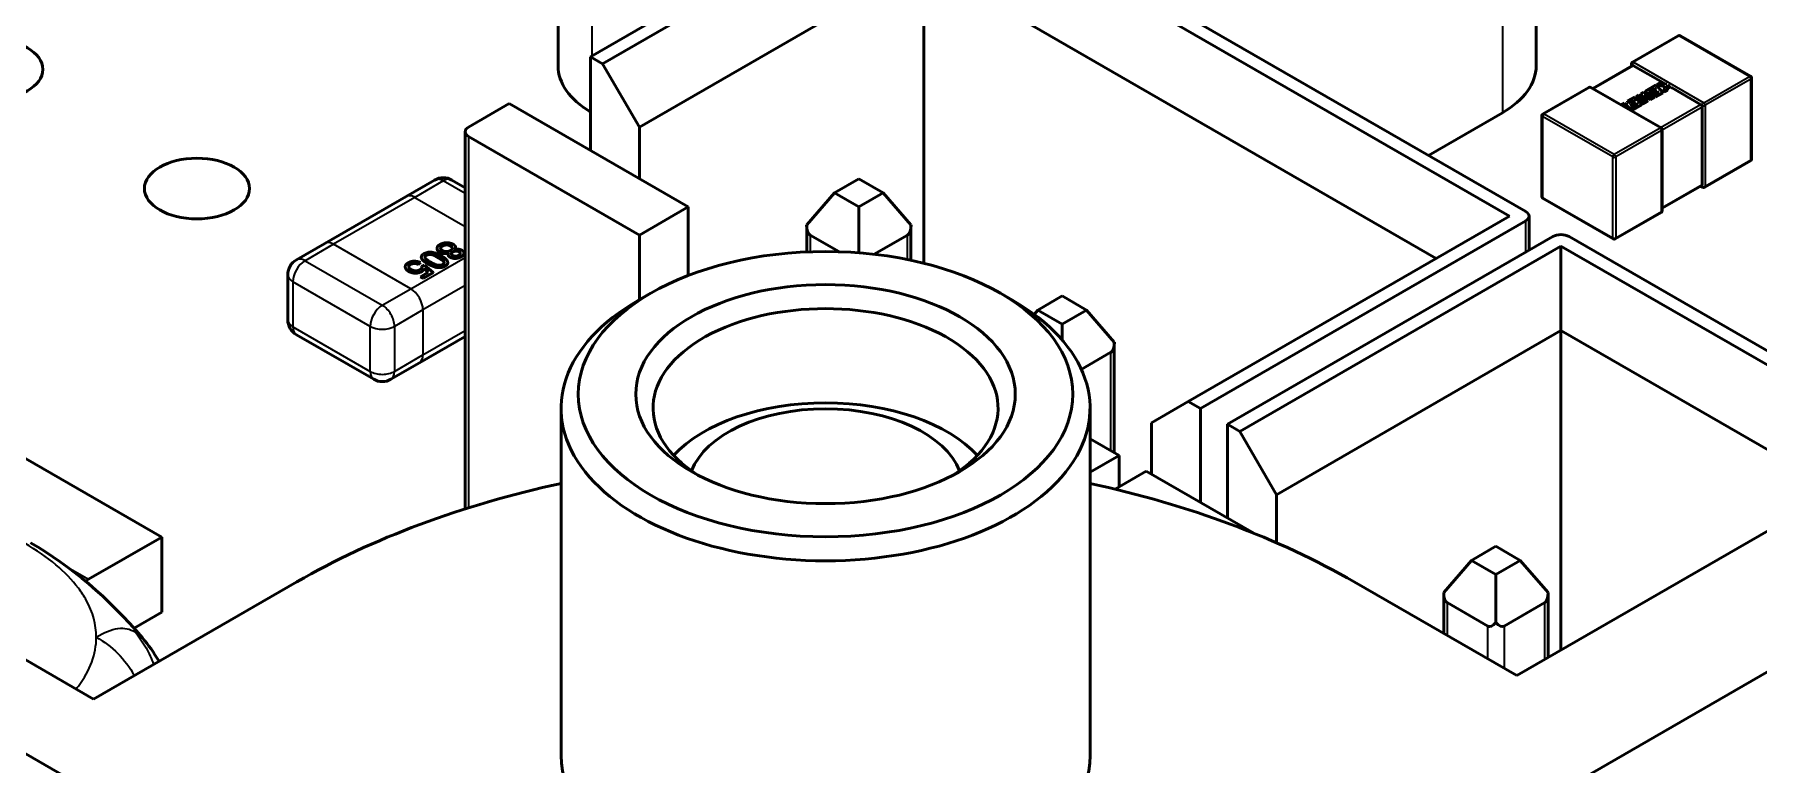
# Model space of a CAD drawing. Header units: millimetres. Extents: x -106 to 841, y -50 to 594.
# Drawn here: x 606.14 to 621.13, y 230.09 to 236.44 of the extents above; entities that cross this region are included whole.
import ezdxf

# ---------------------------------------------------------------- set-up
doc = ezdxf.new("R2010")
doc.units = ezdxf.units.MM
doc.layers.add('Visible (ISO)', color=7, linetype='Continuous', lineweight=50)
doc.layers.add('Visible Narrow (ISO)', color=7, linetype='Continuous', lineweight=35)

msp = doc.modelspace()

# ---------------------------------------------------------------- linework, layer by layer
at = {"layer": 'Visible (ISO)'}
for p, q in [((546.906, 264.335), (610.546, 227.593)), ((615.495, 227.593), (677.862, 263.6)), ((606.657, 230.655), (552.209, 262.09)), ((667.185, 258.66), (619.031, 230.859)), ((610.695, 236.165), (610.695, 238.288)), ((619.2, 236.165), (619.2, 238.288)), ((613.806, 237.877), (610.977, 236.244)), ((611.083, 236.183), (613.877, 237.795)), ((613.877, 237.795), (618.968, 234.856)), ((619.109, 234.897), (613.947, 237.877)), ((613.877, 237.06), (611.402, 235.631)), ((613.877, 234.447), (613.877, 237.06)), ((618.331, 234.488), (613.877, 237.06)), ((620.038, 236.197), (620.435, 236.426)), ((620.454, 236.426), (621.064, 236.074)), ((610.977, 236.244), (611.083, 236.183)), ((610.977, 236.244), (610.977, 235.427)), ((611.402, 235.631), (611.083, 236.183)), ((619.693, 235.968), (620.038, 236.167)), ((620.028, 236.181), (620.028, 236.161)), ((620.321, 236.007), (620.047, 236.165)), ((619.26, 235.748), (619.658, 235.977)), ((620.286, 235.625), (619.676, 235.977)), ((620.24, 235.998), (620.149, 235.945)), ((620.181, 235.945), (620.228, 235.972)), ((620.183, 235.942), (620.228, 235.968)), ((620.228, 235.972), (620.228, 235.968)), ((620.228, 235.972), (620.243, 235.956)), ((620.228, 235.968), (620.24, 235.955)), ((620.301, 235.935), (620.24, 235.998)), ((620.276, 236.018), (620.25, 236.003)), ((620.25, 236.003), (620.25, 235.999)), ((620.25, 236.003), (620.315, 235.988)), ((620.25, 235.999), (620.315, 235.984)), ((620.335, 236.004), (620.276, 236.018)), ((620.315, 235.988), (620.314, 235.942)), ((620.342, 235.959), (620.342, 235.999)), ((620.346, 235.993), (620.342, 235.995)), ((620.344, 235.998), (620.368, 235.973)), ((620.346, 235.993), (620.368, 235.969)), ((620.368, 235.973), (620.378, 235.979)), ((620.368, 235.969), (620.377, 235.975)), ((620.368, 235.973), (620.368, 235.969)), ((620.63, 235.828), (620.377, 235.975)), ((621.073, 236.058), (621.073, 235.354)), ((610.27, 235.836), (609.917, 235.631)), ((611.826, 234.937), (610.27, 235.836)), ((619.969, 235.841), (619.945, 235.827)), ((619.945, 235.827), (619.945, 235.823)), ((619.945, 235.827), (619.957, 235.816)), ((619.945, 235.823), (619.948, 235.821)), ((620.018, 235.79), (619.969, 235.841)), ((620.058, 235.893), (619.994, 235.856)), ((619.994, 235.856), (619.994, 235.852)), ((619.994, 235.856), (620.006, 235.844)), ((619.994, 235.852), (620.006, 235.84)), ((620.006, 235.844), (620.046, 235.867)), ((620.006, 235.84), (620.046, 235.863)), ((620.006, 235.844), (620.006, 235.84)), ((620.061, 235.851), (620.024, 235.83)), ((620.024, 235.83), (620.024, 235.826)), ((620.024, 235.83), (620.036, 235.818)), ((620.024, 235.826), (620.036, 235.814)), ((620.026, 235.776), (620.119, 235.83)), ((620.029, 235.774), (620.119, 235.825)), ((620.036, 235.818), (620.072, 235.839)), ((620.036, 235.814), (620.072, 235.835)), ((620.036, 235.818), (620.036, 235.814)), ((620.083, 235.828), (620.044, 235.805)), ((620.046, 235.867), (620.046, 235.863)), ((620.046, 235.867), (620.061, 235.851)), ((620.046, 235.863), (620.058, 235.85)), ((620.119, 235.83), (620.058, 235.893)), ((620.09, 235.911), (620.069, 235.899)), ((620.069, 235.899), (620.069, 235.895)), ((620.069, 235.899), (620.129, 235.835)), ((620.069, 235.895), (620.129, 235.831)), ((620.072, 235.839), (620.072, 235.835)), ((620.072, 235.839), (620.083, 235.828)), ((620.072, 235.835), (620.081, 235.826)), ((620.145, 235.855), (620.09, 235.911)), ((620.131, 235.935), (620.109, 235.922)), ((620.109, 235.922), (620.109, 235.918)), ((620.109, 235.922), (620.145, 235.855)), ((620.109, 235.918), (620.14, 235.86)), ((620.119, 235.83), (620.119, 235.825)), ((620.129, 235.835), (620.167, 235.857)), ((620.129, 235.831), (620.167, 235.853)), ((620.129, 235.835), (620.129, 235.831)), ((620.203, 235.889), (620.131, 235.935)), ((620.167, 235.857), (620.136, 235.91)), ((620.136, 235.91), (620.194, 235.873)), ((620.14, 235.903), (620.194, 235.868)), ((620.149, 235.945), (620.149, 235.941)), ((620.149, 235.945), (620.203, 235.889)), ((620.149, 235.941), (620.193, 235.895)), ((620.167, 235.857), (620.167, 235.853)), ((620.23, 235.893), (620.181, 235.945)), ((620.194, 235.873), (620.23, 235.893)), ((620.194, 235.868), (620.23, 235.889)), ((620.194, 235.873), (620.194, 235.868)), ((620.243, 235.956), (620.206, 235.935)), ((620.206, 235.935), (620.206, 235.931)), ((620.206, 235.935), (620.218, 235.923)), ((620.206, 235.931), (620.218, 235.919)), ((620.218, 235.923), (620.254, 235.945)), ((620.218, 235.919), (620.254, 235.94)), ((620.218, 235.923), (620.218, 235.919)), ((620.265, 235.933), (620.227, 235.91)), ((620.227, 235.91), (620.227, 235.906)), ((620.227, 235.91), (620.238, 235.898)), ((620.227, 235.906), (620.238, 235.894)), ((620.23, 235.893), (620.23, 235.889)), ((620.238, 235.898), (620.301, 235.935)), ((620.238, 235.894), (620.301, 235.931)), ((620.238, 235.898), (620.238, 235.894)), ((620.254, 235.945), (620.254, 235.94)), ((620.254, 235.945), (620.265, 235.933)), ((620.254, 235.94), (620.263, 235.931)), ((620.301, 235.935), (620.301, 235.931)), ((620.314, 235.942), (620.342, 235.959)), ((620.314, 235.938), (620.342, 235.954)), ((620.314, 235.942), (620.314, 235.938)), ((620.342, 235.959), (620.342, 235.954)), ((620.644, 235.821), (620.64, 235.819)), ((618.264, 235.385), (618.907, 235.756)), ((619.25, 235.732), (619.25, 235.027)), ((620.044, 235.805), (620.018, 235.79)), ((620.644, 235.132), (620.644, 235.806)), ((609.887, 235.591), (609.887, 232.31)), ((609.917, 235.55), (611.402, 234.692)), ((611.402, 235.631), (611.402, 235.182)), ((620.296, 234.905), (620.296, 235.609)), ((620.666, 235.108), (621.064, 235.338)), ((609.375, 235.028), (609.622, 235.171)), ((609.772, 235.171), (609.887, 235.104)), ((612.857, 234.781), (613.099, 235.06)), ((613.311, 235.182), (613.099, 235.06)), ((613.099, 235.06), (613.311, 234.937)), ((613.523, 235.06), (613.311, 235.182)), ((613.311, 234.937), (613.523, 235.06)), ((613.523, 235.06), (613.764, 234.781)), ((620.296, 234.925), (620.64, 235.124)), ((620.647, 235.108), (620.63, 235.118)), ((608.667, 234.62), (609.375, 235.028)), ((611.402, 234.692), (611.826, 234.937)), ((611.826, 234.34), (611.826, 234.937)), ((613.311, 234.937), (613.311, 234.538)), ((619.26, 235.011), (619.87, 234.659)), ((612.857, 234.781), (612.857, 234.546)), ((613.764, 234.781), (613.764, 234.473)), ((618.968, 234.856), (616.175, 233.243)), ((616.281, 233.182), (619.109, 234.815)), ((619.138, 234.856), (619.138, 234.559)), ((619.888, 234.659), (620.286, 234.889)), ((608.42, 234.477), (608.667, 234.62)), ((611.402, 234.129), (611.402, 234.692)), ((613.138, 234.548), (612.887, 234.692)), ((613.735, 234.692), (613.445, 234.525)), ((619.345, 234.679), (616.517, 233.046)), ((622.567, 232.9), (619.487, 234.679)), ((609.506, 234.501), (609.506, 234.499)), ((609.55, 234.518), (609.55, 234.516)), ((609.643, 234.577), (609.643, 234.575)), ((609.656, 234.497), (609.656, 234.495)), ((609.666, 234.545), (609.666, 234.543)), ((609.69, 234.598), (609.69, 234.597)), ((609.74, 234.522), (609.74, 234.52)), ((609.755, 234.501), (609.755, 234.5)), ((609.76, 234.598), (609.76, 234.597)), ((609.781, 234.546), (609.781, 234.544)), ((609.804, 234.585), (609.804, 234.583)), ((609.835, 234.547), (609.835, 234.545)), ((609.853, 234.504), (609.853, 234.503)), ((609.877, 234.535), (609.877, 234.533)), ((616.623, 232.984), (619.416, 234.597)), ((619.416, 234.597), (622.461, 232.839)), ((619.416, 233.862), (619.416, 234.597)), ((608.345, 234.347), (608.345, 233.955)), ((609.367, 234.418), (609.367, 234.416)), ((609.367, 234.411), (609.367, 234.409)), ((609.396, 234.378), (609.396, 234.377)), ((609.412, 234.438), (609.412, 234.436)), ((609.499, 234.453), (609.478, 234.438)), ((609.499, 234.452), (609.478, 234.437)), ((609.478, 234.438), (609.478, 234.437)), ((609.499, 234.453), (609.499, 234.452)), ((609.499, 234.33), (609.566, 234.368)), ((609.499, 234.33), (609.499, 234.328)), ((609.522, 234.316), (609.499, 234.33)), ((609.522, 234.314), (609.499, 234.328)), ((609.508, 234.418), (609.534, 234.43)), ((609.508, 234.418), (609.508, 234.417)), ((609.508, 234.375), (609.508, 234.373)), ((609.609, 234.366), (609.522, 234.316)), ((609.609, 234.364), (609.522, 234.314)), ((609.522, 234.316), (609.522, 234.314)), ((609.528, 234.401), (609.528, 234.399)), ((609.566, 234.368), (609.528, 234.401)), ((609.565, 234.368), (609.528, 234.399)), ((609.534, 234.43), (609.609, 234.366)), ((609.609, 234.366), (609.609, 234.364)), ((609.704, 234.457), (609.704, 234.455)), ((609.713, 234.424), (609.713, 234.422)), ((609.736, 234.453), (609.736, 234.451)), ((611.5, 234.186), (611.394, 234.125)), ((614.541, 234.186), (614.647, 234.125)), ((615.079, 234.162), (614.866, 234.039)), ((615.291, 234.039), (615.079, 234.162)), ((614.834, 234.002), (614.866, 234.039)), ((614.866, 234.039), (615.079, 233.917)), ((615.079, 233.917), (615.291, 234.039)), ((615.291, 234.039), (615.532, 233.761)), ((615.079, 233.917), (615.079, 233.779)), ((619.416, 233.862), (616.941, 232.433)), ((619.416, 231.081), (619.416, 233.862)), ((621.825, 232.472), (619.416, 233.862)), ((608.42, 233.825), (609.092, 233.437)), ((609.489, 233.58), (609.887, 233.81)), ((615.532, 233.761), (615.532, 232.798)), ((609.242, 233.437), (609.489, 233.58)), ((615.503, 233.672), (615.245, 233.523)), ((610.721, 233.186), (610.721, 230.165)), ((615.321, 233.186), (615.321, 230.165)), ((616.175, 233.243), (615.856, 233.059)), ((616.175, 233.243), (616.281, 233.182)), ((616.281, 233.182), (616.281, 232.365)), ((615.856, 232.61), (615.856, 233.059)), ((616.517, 233.046), (616.623, 232.984)), ((616.517, 233.046), (616.517, 232.229)), ((616.941, 232.433), (616.623, 232.984)), ((615.574, 232.774), (615.321, 232.92)), ((607.249, 232.064), (606.064, 232.748)), ((615.321, 232.628), (615.574, 232.774)), ((615.574, 232.501), (615.574, 232.774)), ((615.81, 232.637), (615.539, 232.481)), ((616.746, 232.097), (615.81, 232.637)), ((616.941, 232.433), (616.941, 232.015)), ((606.613, 231.697), (607.249, 232.064)), ((607.249, 232.064), (607.249, 231.411)), ((618.85, 231.984), (618.638, 231.862)), ((619.062, 231.862), (618.85, 231.984)), ((618.397, 231.583), (618.638, 231.862)), ((618.638, 231.862), (618.85, 231.739)), ((618.85, 231.739), (619.062, 231.862)), ((619.062, 231.862), (619.304, 231.583)), ((606.585, 231.681), (606.613, 231.697)), ((608.424, 231.675), (606.657, 230.655)), ((619.031, 230.859), (617.617, 231.675)), ((618.85, 231.739), (618.85, 231.321)), ((618.397, 231.583), (618.397, 231.225)), ((618.78, 231.29), (618.426, 231.494)), ((619.275, 231.494), (618.921, 231.29)), ((619.304, 231.583), (619.304, 231.016)), ((607.008, 231.271), (607.249, 231.411))]:
    msp.add_line(p, q, dxfattribs=at)
for centre, radius, start, end in [((620.445, 236.41), 0.0187, 60, 120), ((620.047, 236.181), 0.0187, 120, 180), ((619.667, 235.961), 0.0187, 60, 120), ((621.055, 236.058), 0.0187, 0, 60), ((619.269, 235.732), 0.0187, 120, 180), ((620.277, 235.609), 0.0187, 0, 60), ((621.055, 235.354), 0.0187, 300, 0), ((609.697, 235.041), 0.15, 60, 120), ((620.657, 235.124), 0.0187, 240, 300), ((619.269, 235.027), 0.0187, 180, 240), ((620.277, 234.905), 0.0187, 300, 0), ((619.879, 234.675), 0.0187, 240, 300), ((608.495, 234.347), 0.15, 120, 180), ((608.495, 233.955), 0.15, 180, 240), ((609.167, 233.567), 0.15, 240, 300)]:
    msp.add_arc(centre, radius, start, end, dxfattribs=at)
for centre, major_axis in [((605.759, 236.134), (-0.457, 0)), ((607.555, 235.097), (-0.457, 0)), ((613.021, 233.308), (2.15, 0)), ((613.021, 233.308), (-1.65, 0))]:
    msp.add_ellipse(centre, major_axis=major_axis, ratio=0.57735, dxfattribs=at)
for centre, major_axis, ratio, start_param, end_param in [((611.695, 236.165), (-1, 0), 0.57735, 0, 0.770618), ((618.2, 236.165), (1, 0), 0.57735, 5.497787, 6.283185), ((620.047, 236.181), (-0.0132, 0.0229), 0.57735, 1.570796, 1.868048), ((609.987, 235.591), (-0.1, 0), 0.57735, 5.497787, 7.068584), ((620.657, 235.124), (0.0132, -0.0229), 0.57735, 4.415138, 4.712389), ((612.957, 234.897), (0.065, 0.207), 0.368973, 2.27362, 3.059018), ((613.664, 234.897), (-0.065, 0.207), 0.368972, 3.224167, 4.009565), ((619.038, 234.856), (0.1, 0), 0.57735, 5.497787, 7.068584), ((619.416, 234.638), (-0.1, 0), 0.57735, 3.926991, 5.497787), ((613.021, 233.186), (-2.3, 0), 0.57735, 5.497787, 10.210176), ((613.021, 233.186), (-1.5, 0), 0.57735, 2.405022, 7.019756), ((615.432, 233.876), (-0.065, 0.207), 0.368972, 3.224167, 4.009565), ((613.021, 232.366), (-1.5, 0), 0.57735, 3.634274, 5.790504), ((613.021, 232.492), (-1.193, 0), 0.57735, 3.359037, 6.065741), ((613.021, 229.022), (-6.5, 0), 0.57735, 5.074069, 5.497787), ((613.021, 229.022), (-6.5, 0), 0.57735, 3.926991, 4.350709), ((618.497, 231.698), (0.065, 0.207), 0.368973, 2.27362, 3.059018), ((619.204, 231.698), (-0.065, 0.207), 0.368972, 3.224167, 4.009565), ((618.85, 231.494), (0.065, 0.207), 0.368973, 3.059018, 3.844417), ((618.85, 231.494), (-0.065, 0.207), 0.368972, 2.438769, 3.224167), ((613.021, 230.165), (2.3, 0), 0.57735, 3.141593, 6.283185)]:
    msp.add_ellipse(centre, major_axis=major_axis, ratio=ratio, start_param=start_param, end_param=end_param, dxfattribs=at)
for points in [[(620.038, 236.167), (620.04, 236.168), (620.043, 236.167), (620.047, 236.165)], [(620.63, 235.828), (620.634, 235.826), (620.637, 235.823), (620.64, 235.819)], [(620.64, 235.819), (620.642, 235.814), (620.644, 235.81), (620.644, 235.806)], [(620.644, 235.132), (620.644, 235.128), (620.642, 235.125), (620.64, 235.124)], [(606.108, 232.015), (606.457, 231.814), (606.786, 231.535), (607.081, 231.187)], [(607.081, 231.187), (607.081, 231.187), (607.081, 231.187), (607.081, 231.187)]]:
    msp.add_open_spline(points, degree=3, dxfattribs=at)
for points, knots in [([(609.666, 234.545), (609.664, 234.546), (609.661, 234.548), (609.656, 234.552), (609.652, 234.556), (609.648, 234.56), (609.646, 234.564), (609.644, 234.568), (609.643, 234.572), (609.643, 234.577), (609.643, 234.581), (609.644, 234.586), (609.646, 234.59), (609.649, 234.595), (609.653, 234.599), (609.658, 234.603), (609.663, 234.607), (609.667, 234.609), (609.669, 234.61)], [0, 0, 0, 0, 0.0636, 0.125297, 0.185569, 0.244698, 0.303717, 0.36292, 0.4233, 0.485177, 0.547083, 0.608525, 0.669965, 0.732299, 0.79565, 0.861055, 0.929122, 1, 1, 1, 1]), ([(609.669, 234.61), (609.671, 234.612), (609.675, 234.614), (609.682, 234.617), (609.689, 234.62), (609.697, 234.622), (609.704, 234.624), (609.712, 234.625), (609.719, 234.625), (609.727, 234.626), (609.735, 234.625), (609.743, 234.625), (609.75, 234.624), (609.757, 234.622), (609.764, 234.62), (609.771, 234.618), (609.777, 234.615), (609.781, 234.613), (609.783, 234.612)], [0, 0, 0, 0, 0.070442, 0.138089, 0.203178, 0.266139, 0.327929, 0.38919, 0.450254, 0.512347, 0.573843, 0.633933, 0.69346, 0.752479, 0.812386, 0.87307, 0.935184, 1, 1, 1, 1]), ([(609.783, 234.612), (609.784, 234.611), (609.787, 234.609), (609.791, 234.607), (609.794, 234.604), (609.797, 234.601), (609.8, 234.598), (609.802, 234.595), (609.803, 234.592), (609.804, 234.59), (609.804, 234.586), (609.805, 234.583), (609.804, 234.58), (609.803, 234.577), (609.802, 234.574), (609.8, 234.571), (609.798, 234.568), (609.796, 234.566), (609.795, 234.565)], [0, 0, 0, 0, 0.069834, 0.137027, 0.201482, 0.26454, 0.325973, 0.386386, 0.445761, 0.505612, 0.565114, 0.62475, 0.684179, 0.744219, 0.805179, 0.868395, 0.933204, 1, 1, 1, 1]), ([(609.391, 234.45), (609.393, 234.451), (609.397, 234.453), (609.404, 234.456), (609.41, 234.459), (609.417, 234.461), (609.423, 234.462), (609.43, 234.464), (609.437, 234.464), (609.445, 234.465), (609.452, 234.465), (609.459, 234.464), (609.466, 234.463), (609.473, 234.462), (609.48, 234.461), (609.486, 234.458), (609.493, 234.456), (609.497, 234.454), (609.499, 234.453)], [0, 0, 0, 0, 0.069298, 0.135561, 0.199671, 0.261716, 0.322662, 0.382907, 0.443032, 0.503501, 0.563724, 0.62398, 0.683629, 0.743848, 0.805192, 0.867649, 0.932778, 1, 1, 1, 1]), ([(609.563, 234.443), (609.56, 234.445), (609.555, 234.448), (609.548, 234.452), (609.542, 234.456), (609.536, 234.461), (609.531, 234.465), (609.526, 234.469), (609.521, 234.473), (609.518, 234.477), (609.515, 234.48), (609.512, 234.484), (609.51, 234.488), (609.508, 234.491), (609.507, 234.495), (609.506, 234.498), (609.506, 234.502), (609.507, 234.505), (609.508, 234.509), (609.509, 234.512), (609.511, 234.515), (609.514, 234.518), (609.517, 234.521), (609.521, 234.524), (609.525, 234.527), (609.528, 234.529), (609.529, 234.53)], [0, 0, 0, 0, 0.062874, 0.122837, 0.179657, 0.23396, 0.285595, 0.334513, 0.380905, 0.424895, 0.466529, 0.506488, 0.545032, 0.581831, 0.617448, 0.652067, 0.68588, 0.719175, 0.752182, 0.78524, 0.818656, 0.852548, 0.887626, 0.923635, 0.961022, 1, 1, 1, 1]), ([(609.563, 234.442), (609.56, 234.443), (609.555, 234.446), (609.548, 234.45), (609.542, 234.455), (609.536, 234.459), (609.531, 234.463), (609.526, 234.467), (609.521, 234.471), (609.518, 234.475), (609.515, 234.479), (609.512, 234.483), (609.51, 234.486), (609.508, 234.49), (609.507, 234.493), (609.507, 234.496), (609.506, 234.498), (609.506, 234.499)], [0, 0, 0, 0, 0.0628739, 0.1228366, 0.1796566, 0.23396, 0.285595, 0.3345131, 0.3809048, 0.4248946, 0.466529, 0.5064883, 0.5450316, 0.5818312, 0.6174483, 0.6520669, 0.6734257, 0.6734257, 0.6734257, 0.6734257]), ([(609.529, 234.53), (609.532, 234.531), (609.536, 234.533), (609.543, 234.536), (609.55, 234.539), (609.557, 234.541), (609.564, 234.542), (609.572, 234.543), (609.58, 234.543), (609.585, 234.543), (609.587, 234.543)], [0, 0, 0, 0, 0.137903, 0.268873, 0.395178, 0.517089, 0.636743, 0.756222, 0.876628, 1, 1, 1, 1]), ([(609.55, 234.518), (609.549, 234.517), (609.547, 234.516), (609.544, 234.513), (609.542, 234.511), (609.54, 234.508), (609.539, 234.505), (609.538, 234.502), (609.538, 234.499), (609.539, 234.495), (609.541, 234.492), (609.543, 234.488), (609.547, 234.483), (609.553, 234.479), (609.559, 234.474), (609.567, 234.468), (609.576, 234.462), (609.583, 234.459), (609.586, 234.457)], [0, 0, 0, 0, 0.040782, 0.08087, 0.120268, 0.160187, 0.20046, 0.242265, 0.286459, 0.332952, 0.384431, 0.443389, 0.511681, 0.58902, 0.676245, 0.773705, 0.881568, 1, 1, 1, 1]), ([(609.55, 234.516), (609.549, 234.515), (609.547, 234.514), (609.544, 234.512), (609.542, 234.509), (609.54, 234.506), (609.539, 234.503), (609.538, 234.501), (609.538, 234.5), (609.538, 234.5)], [0, 0, 0, 0, 0.0407818, 0.0808696, 0.1202682, 0.1601869, 0.2004597, 0.2422652, 0.2530108, 0.2530108, 0.2530108, 0.2530108]), ([(609.656, 234.497), (609.653, 234.499), (609.646, 234.503), (609.636, 234.508), (609.627, 234.512), (609.618, 234.516), (609.61, 234.519), (609.602, 234.522), (609.595, 234.523), (609.589, 234.524), (609.583, 234.525), (609.578, 234.525), (609.572, 234.524), (609.567, 234.524), (609.563, 234.523), (609.558, 234.521), (609.554, 234.52), (609.552, 234.518), (609.55, 234.518)], [0, 0, 0, 0, 0.118406, 0.226654, 0.324092, 0.411705, 0.489026, 0.556909, 0.616233, 0.667349, 0.713512, 0.757697, 0.799493, 0.839976, 0.879886, 0.919149, 0.959227, 1, 1, 1, 1]), ([(609.656, 234.495), (609.653, 234.497), (609.646, 234.501), (609.636, 234.506), (609.627, 234.511), (609.618, 234.515), (609.61, 234.518), (609.602, 234.52), (609.595, 234.522), (609.589, 234.523), (609.583, 234.523), (609.578, 234.523), (609.572, 234.523), (609.567, 234.522), (609.563, 234.521), (609.558, 234.52), (609.554, 234.518), (609.552, 234.517), (609.55, 234.516)], [0, 0, 0, 0, 0.118406, 0.226654, 0.324092, 0.411705, 0.489026, 0.556909, 0.616233, 0.667349, 0.713512, 0.757697, 0.799493, 0.839976, 0.879886, 0.919149, 0.959227, 1, 1, 1, 1]), ([(609.587, 234.543), (609.591, 234.543), (609.598, 234.542), (609.609, 234.54), (609.62, 234.537), (609.631, 234.533), (609.643, 234.529), (609.655, 234.523), (609.667, 234.517), (609.675, 234.513), (609.679, 234.51)], [0, 0, 0, 0, 0.097421, 0.200886, 0.311172, 0.429798, 0.55774, 0.694715, 0.84213, 1, 1, 1, 1]), ([(609.666, 234.543), (609.664, 234.544), (609.661, 234.547), (609.656, 234.55), (609.652, 234.554), (609.648, 234.558), (609.646, 234.562), (609.644, 234.566), (609.643, 234.571), (609.643, 234.574), (609.643, 234.575)], [0, 0, 0, 0, 0.0635999, 0.1252967, 0.1855687, 0.2446982, 0.3037168, 0.3629197, 0.4233003, 0.4831903, 0.4831903, 0.4831903, 0.4831903]), ([(609.704, 234.457), (609.704, 234.458), (609.702, 234.461), (609.699, 234.465), (609.695, 234.47), (609.69, 234.475), (609.683, 234.48), (609.675, 234.485), (609.666, 234.491), (609.66, 234.495), (609.656, 234.497)], [0, 0, 0, 0, 0.083888, 0.177154, 0.282514, 0.3994, 0.529491, 0.672802, 0.829536, 1, 1, 1, 1]), ([(609.704, 234.455), (609.704, 234.457), (609.702, 234.459), (609.699, 234.464), (609.695, 234.468), (609.69, 234.473), (609.683, 234.478), (609.675, 234.484), (609.666, 234.489), (609.66, 234.493), (609.656, 234.495)], [0, 0, 0, 0, 0.083888, 0.177154, 0.282514, 0.3994, 0.529491, 0.672802, 0.829536, 1, 1, 1, 1]), ([(609.747, 234.538), (609.745, 234.537), (609.741, 234.536), (609.736, 234.535), (609.73, 234.534), (609.725, 234.533), (609.72, 234.533), (609.714, 234.533), (609.709, 234.533), (609.704, 234.533), (609.699, 234.534), (609.694, 234.535), (609.689, 234.536), (609.684, 234.537), (609.679, 234.539), (609.675, 234.541), (609.67, 234.543), (609.667, 234.544), (609.666, 234.545)], [0, 0, 0, 0, 0.069013, 0.135236, 0.199611, 0.262419, 0.323723, 0.383765, 0.443773, 0.503795, 0.563823, 0.623484, 0.683469, 0.743591, 0.805727, 0.868616, 0.933278, 1, 1, 1, 1]), ([(609.745, 234.536), (609.744, 234.535), (609.741, 234.534), (609.736, 234.533), (609.73, 234.532), (609.725, 234.532), (609.72, 234.531), (609.714, 234.531), (609.709, 234.531), (609.704, 234.532), (609.699, 234.532), (609.694, 234.533), (609.689, 234.534), (609.684, 234.535), (609.679, 234.537), (609.675, 234.539), (609.67, 234.541), (609.667, 234.543), (609.666, 234.543)], [0.0190041, 0.0190041, 0.0190041, 0.0190041, 0.069013, 0.1352355, 0.1996112, 0.2624185, 0.3237235, 0.3837654, 0.443773, 0.503795, 0.5638226, 0.6234843, 0.6834692, 0.7435908, 0.8057272, 0.8686162, 0.9332782, 1, 1, 1, 1]), ([(609.69, 234.598), (609.689, 234.597), (609.686, 234.596), (609.683, 234.594), (609.68, 234.591), (609.678, 234.589), (609.676, 234.586), (609.675, 234.583), (609.674, 234.581), (609.674, 234.578), (609.674, 234.575), (609.675, 234.573), (609.676, 234.57), (609.678, 234.567), (609.68, 234.565), (609.683, 234.563), (609.686, 234.56), (609.688, 234.559), (609.69, 234.558)], [0, 0, 0, 0, 0.071837, 0.139558, 0.204923, 0.267827, 0.328547, 0.388755, 0.44803, 0.508601, 0.569321, 0.628512, 0.687493, 0.747078, 0.807703, 0.86971, 0.933428, 1, 1, 1, 1]), ([(609.69, 234.597), (609.689, 234.596), (609.686, 234.594), (609.683, 234.592), (609.68, 234.589), (609.678, 234.587), (609.676, 234.584), (609.675, 234.582), (609.674, 234.579), (609.674, 234.578), (609.674, 234.578)], [0, 0, 0, 0, 0.0718367, 0.1395583, 0.2049234, 0.2678266, 0.3285473, 0.3887551, 0.44803, 0.4775025, 0.4775025, 0.4775025, 0.4775025]), ([(609.679, 234.51), (609.682, 234.509), (609.687, 234.506), (609.694, 234.501), (609.701, 234.497), (609.707, 234.493), (609.712, 234.489), (609.717, 234.485), (609.721, 234.481), (609.725, 234.477), (609.728, 234.473), (609.731, 234.469), (609.733, 234.465), (609.734, 234.462), (609.735, 234.458), (609.736, 234.455), (609.736, 234.451), (609.736, 234.448), (609.735, 234.445), (609.733, 234.442), (609.731, 234.438), (609.729, 234.435), (609.726, 234.432), (609.722, 234.429), (609.718, 234.426), (609.715, 234.425), (609.713, 234.424)], [0, 0, 0, 0, 0.063114, 0.123615, 0.180974, 0.235261, 0.287101, 0.336031, 0.382382, 0.426334, 0.468211, 0.50825, 0.546628, 0.58365, 0.618994, 0.653583, 0.687156, 0.720422, 0.75323, 0.78626, 0.819504, 0.853545, 0.888308, 0.923996, 0.96135, 1, 1, 1, 1]), ([(609.76, 234.598), (609.759, 234.599), (609.756, 234.601), (609.75, 234.603), (609.745, 234.605), (609.739, 234.606), (609.733, 234.607), (609.726, 234.608), (609.72, 234.607), (609.713, 234.606), (609.707, 234.605), (609.7, 234.603), (609.695, 234.601), (609.691, 234.599), (609.69, 234.598)], [0, 0, 0, 0, 0.079823, 0.159857, 0.239733, 0.321365, 0.402584, 0.483266, 0.566017, 0.653071, 0.741856, 0.828591, 0.914281, 1, 1, 1, 1]), ([(609.76, 234.597), (609.759, 234.597), (609.756, 234.599), (609.75, 234.601), (609.745, 234.603), (609.739, 234.605), (609.733, 234.606), (609.726, 234.606), (609.72, 234.606), (609.713, 234.605), (609.707, 234.603), (609.7, 234.602), (609.695, 234.599), (609.691, 234.598), (609.69, 234.597)], [0, 0, 0, 0, 0.079823, 0.159857, 0.239733, 0.321365, 0.402584, 0.483266, 0.566017, 0.653071, 0.741856, 0.828591, 0.914281, 1, 1, 1, 1]), ([(609.69, 234.558), (609.691, 234.558), (609.693, 234.556), (609.697, 234.554), (609.702, 234.553), (609.706, 234.551), (609.71, 234.55), (609.715, 234.55), (609.72, 234.549), (609.724, 234.549), (609.729, 234.549), (609.734, 234.55), (609.739, 234.55), (609.743, 234.551), (609.748, 234.553), (609.752, 234.554), (609.756, 234.556), (609.759, 234.558), (609.76, 234.558)], [0, 0, 0, 0, 0.066616, 0.130424, 0.192671, 0.252969, 0.31288, 0.3722, 0.431927, 0.492422, 0.552771, 0.613262, 0.673556, 0.73432, 0.796858, 0.861769, 0.928863, 1, 1, 1, 1]), ([(609.755, 234.501), (609.753, 234.503), (609.75, 234.505), (609.745, 234.509), (609.742, 234.513), (609.74, 234.518), (609.74, 234.522), (609.741, 234.527), (609.743, 234.532), (609.745, 234.536), (609.747, 234.538)], [0, 0, 0, 0, 0.124835, 0.244778, 0.360989, 0.477964, 0.596922, 0.721591, 0.855098, 1, 1, 1, 1]), ([(609.755, 234.5), (609.753, 234.501), (609.75, 234.503), (609.745, 234.507), (609.742, 234.512), (609.74, 234.516), (609.74, 234.519), (609.74, 234.52)], [0, 0, 0, 0, 0.1248351, 0.2447781, 0.360989, 0.4779642, 0.5857582, 0.5857582, 0.5857582, 0.5857582]), ([(609.853, 234.504), (609.851, 234.503), (609.848, 234.501), (609.842, 234.499), (609.835, 234.496), (609.829, 234.494), (609.823, 234.493), (609.816, 234.492), (609.809, 234.491), (609.802, 234.491), (609.796, 234.491), (609.789, 234.491), (609.783, 234.492), (609.777, 234.493), (609.771, 234.495), (609.765, 234.497), (609.76, 234.499), (609.757, 234.501), (609.755, 234.501)], [0, 0, 0, 0, 0.073201, 0.142587, 0.209625, 0.274883, 0.337931, 0.400462, 0.462501, 0.525005, 0.586689, 0.646813, 0.705215, 0.762881, 0.820728, 0.879295, 0.938511, 1, 1, 1, 1]), ([(609.853, 234.503), (609.851, 234.502), (609.848, 234.5), (609.842, 234.497), (609.835, 234.495), (609.829, 234.493), (609.823, 234.491), (609.816, 234.49), (609.809, 234.489), (609.802, 234.489), (609.796, 234.489), (609.789, 234.489), (609.783, 234.49), (609.777, 234.491), (609.771, 234.493), (609.765, 234.495), (609.76, 234.497), (609.757, 234.499), (609.755, 234.5)], [0, 0, 0, 0, 0.073201, 0.142587, 0.209625, 0.274883, 0.337931, 0.400462, 0.462501, 0.525005, 0.586689, 0.646813, 0.705215, 0.762881, 0.820728, 0.879295, 0.938511, 1, 1, 1, 1]), ([(609.76, 234.558), (609.762, 234.559), (609.764, 234.561), (609.767, 234.563), (609.77, 234.565), (609.772, 234.568), (609.774, 234.571), (609.775, 234.573), (609.776, 234.576), (609.776, 234.579), (609.775, 234.581), (609.775, 234.584), (609.773, 234.587), (609.772, 234.589), (609.769, 234.591), (609.767, 234.594), (609.764, 234.596), (609.761, 234.597), (609.76, 234.598)], [0, 0, 0, 0, 0.070952, 0.139089, 0.20356, 0.266424, 0.327517, 0.387861, 0.447899, 0.508819, 0.569482, 0.629036, 0.688378, 0.748068, 0.80863, 0.870231, 0.933683, 1, 1, 1, 1]), ([(609.776, 234.577), (609.776, 234.577), (609.776, 234.578), (609.775, 234.58), (609.775, 234.582), (609.773, 234.585), (609.772, 234.587), (609.769, 234.59), (609.767, 234.592), (609.764, 234.594), (609.761, 234.596), (609.76, 234.597)], [0.504674, 0.504674, 0.504674, 0.504674, 0.5088188, 0.5694825, 0.6290357, 0.6883785, 0.748068, 0.8086302, 0.8702311, 0.9336826, 1, 1, 1, 1]), ([(609.781, 234.546), (609.78, 234.545), (609.777, 234.544), (609.775, 234.542), (609.772, 234.54), (609.771, 234.538), (609.769, 234.536), (609.768, 234.534), (609.767, 234.532), (609.767, 234.529), (609.768, 234.526), (609.77, 234.522), (609.773, 234.518), (609.776, 234.516), (609.778, 234.515)], [0, 0, 0, 0, 0.076843, 0.149839, 0.218379, 0.284997, 0.347658, 0.409847, 0.469936, 0.53042, 0.648752, 0.763775, 0.878749, 1, 1, 1, 1]), ([(609.781, 234.544), (609.78, 234.544), (609.777, 234.542), (609.775, 234.54), (609.772, 234.538), (609.771, 234.536), (609.769, 234.534), (609.768, 234.532), (609.768, 234.53), (609.767, 234.529), (609.767, 234.529)], [0, 0, 0, 0, 0.0768427, 0.1498391, 0.2183794, 0.284997, 0.3476577, 0.4098472, 0.4699358, 0.5051144, 0.5051144, 0.5051144, 0.5051144]), ([(609.778, 234.515), (609.78, 234.514), (609.784, 234.512), (609.79, 234.51), (609.797, 234.509), (609.803, 234.509), (609.808, 234.509), (609.811, 234.509), (609.815, 234.51), (609.819, 234.511), (609.822, 234.512), (609.825, 234.513), (609.829, 234.515), (609.831, 234.516), (609.832, 234.516)], [0, 0, 0, 0, 0.123386, 0.241435, 0.357449, 0.476714, 0.53789, 0.59927, 0.660352, 0.723007, 0.787876, 0.85536, 0.925373, 1, 1, 1, 1]), ([(609.835, 234.547), (609.833, 234.548), (609.829, 234.55), (609.823, 234.552), (609.816, 234.553), (609.81, 234.554), (609.805, 234.554), (609.802, 234.553), (609.798, 234.553), (609.794, 234.552), (609.791, 234.551), (609.787, 234.549), (609.784, 234.548), (609.782, 234.546), (609.781, 234.546)], [0, 0, 0, 0, 0.127394, 0.246182, 0.361268, 0.47714, 0.536327, 0.595672, 0.656619, 0.718836, 0.783582, 0.851588, 0.923927, 1, 1, 1, 1]), ([(609.835, 234.545), (609.833, 234.546), (609.829, 234.548), (609.823, 234.55), (609.816, 234.552), (609.81, 234.552), (609.805, 234.552), (609.802, 234.552), (609.798, 234.551), (609.794, 234.55), (609.791, 234.549), (609.787, 234.548), (609.784, 234.546), (609.782, 234.545), (609.781, 234.544)], [0, 0, 0, 0, 0.127394, 0.246182, 0.361268, 0.47714, 0.536327, 0.595672, 0.656619, 0.718836, 0.783582, 0.851588, 0.923927, 1, 1, 1, 1]), ([(609.795, 234.565), (609.798, 234.566), (609.804, 234.568), (609.813, 234.569), (609.821, 234.57), (609.83, 234.569), (609.838, 234.568), (609.845, 234.566), (609.852, 234.564), (609.856, 234.561), (609.858, 234.56)], [0, 0, 0, 0, 0.145359, 0.278702, 0.403602, 0.521669, 0.637521, 0.753704, 0.873213, 1, 1, 1, 1]), ([(609.804, 234.583), (609.804, 234.583), (609.804, 234.581), (609.804, 234.579), (609.803, 234.576), (609.802, 234.573), (609.8, 234.57), (609.798, 234.567), (609.797, 234.566), (609.797, 234.566)], [0.5995897, 0.5995897, 0.5995897, 0.5995897, 0.6247504, 0.684179, 0.7442191, 0.8051791, 0.8683949, 0.9332039, 0.9520815, 0.9520815, 0.9520815, 0.9520815]), ([(609.832, 234.516), (609.833, 234.517), (609.835, 234.518), (609.838, 234.52), (609.84, 234.522), (609.842, 234.524), (609.843, 234.526), (609.844, 234.528), (609.845, 234.53), (609.845, 234.533), (609.845, 234.537), (609.843, 234.54), (609.84, 234.544), (609.837, 234.546), (609.835, 234.547)], [0, 0, 0, 0, 0.076236, 0.148618, 0.218239, 0.284252, 0.348258, 0.410656, 0.472862, 0.534195, 0.653476, 0.767767, 0.881713, 1, 1, 1, 1]), ([(609.845, 234.532), (609.845, 234.533), (609.845, 234.535), (609.843, 234.539), (609.84, 234.542), (609.837, 234.544), (609.835, 234.545)], [0.5612847, 0.5612847, 0.5612847, 0.5612847, 0.6534761, 0.7677668, 0.8817126, 1, 1, 1, 1]), ([(609.858, 234.56), (609.86, 234.559), (609.863, 234.557), (609.867, 234.554), (609.87, 234.551), (609.873, 234.548), (609.875, 234.545), (609.876, 234.541), (609.877, 234.537), (609.877, 234.533), (609.877, 234.53), (609.875, 234.526), (609.873, 234.522), (609.871, 234.518), (609.868, 234.515), (609.863, 234.511), (609.859, 234.508), (609.855, 234.506), (609.853, 234.504)], [0, 0, 0, 0, 0.062131, 0.121966, 0.18057, 0.238576, 0.296, 0.354359, 0.413781, 0.475098, 0.53728, 0.598918, 0.661235, 0.724322, 0.789217, 0.856397, 0.926508, 1, 1, 1, 1]), ([(609.877, 234.533), (609.877, 234.533), (609.877, 234.531), (609.877, 234.528), (609.875, 234.524), (609.873, 234.52), (609.871, 234.517), (609.868, 234.513), (609.863, 234.51), (609.859, 234.506), (609.855, 234.504), (609.853, 234.503)], [0.4534439, 0.4534439, 0.4534439, 0.4534439, 0.475098, 0.5372799, 0.598918, 0.6612351, 0.724322, 0.7892172, 0.8563967, 0.9265078, 1, 1, 1, 1]), ([(609.367, 234.411), (609.367, 234.413), (609.366, 234.416), (609.367, 234.422), (609.368, 234.427), (609.371, 234.432), (609.374, 234.437), (609.379, 234.441), (609.385, 234.446), (609.389, 234.449), (609.391, 234.45)], [0, 0, 0, 0, 0.127893, 0.251579, 0.372793, 0.492778, 0.61359, 0.737809, 0.86618, 1, 1, 1, 1]), ([(609.367, 234.409), (609.367, 234.411), (609.367, 234.413), (609.367, 234.416), (609.367, 234.416)], [0, 0, 0, 0, 0.1278926, 0.1556629, 0.1556629, 0.1556629, 0.1556629]), ([(609.396, 234.378), (609.394, 234.379), (609.39, 234.382), (609.385, 234.386), (609.38, 234.389), (609.376, 234.393), (609.373, 234.398), (609.371, 234.402), (609.369, 234.406), (609.368, 234.409), (609.367, 234.411)], [0, 0, 0, 0, 0.132462, 0.26165, 0.387547, 0.510782, 0.632675, 0.75466, 0.876523, 1, 1, 1, 1]), ([(609.396, 234.377), (609.394, 234.378), (609.39, 234.38), (609.385, 234.384), (609.38, 234.388), (609.376, 234.392), (609.373, 234.396), (609.371, 234.4), (609.369, 234.405), (609.368, 234.408), (609.367, 234.409)], [0, 0, 0, 0, 0.132462, 0.26165, 0.387547, 0.510782, 0.632675, 0.75466, 0.876523, 1, 1, 1, 1]), ([(609.508, 234.375), (609.506, 234.374), (609.503, 234.372), (609.496, 234.369), (609.49, 234.367), (609.483, 234.365), (609.476, 234.364), (609.469, 234.363), (609.462, 234.363), (609.454, 234.363), (609.446, 234.363), (609.438, 234.364), (609.431, 234.365), (609.423, 234.367), (609.416, 234.369), (609.409, 234.372), (609.402, 234.375), (609.398, 234.377), (609.396, 234.378)], [0, 0, 0, 0, 0.061997, 0.122088, 0.181375, 0.239508, 0.297836, 0.35688, 0.417282, 0.47964, 0.5425, 0.604962, 0.666991, 0.730216, 0.794173, 0.860458, 0.928578, 1, 1, 1, 1]), ([(609.508, 234.373), (609.506, 234.372), (609.503, 234.37), (609.496, 234.368), (609.49, 234.366), (609.483, 234.364), (609.476, 234.362), (609.469, 234.362), (609.462, 234.361), (609.454, 234.361), (609.446, 234.361), (609.438, 234.362), (609.431, 234.363), (609.423, 234.365), (609.416, 234.367), (609.409, 234.37), (609.402, 234.373), (609.398, 234.375), (609.396, 234.377)], [0, 0, 0, 0, 0.061997, 0.122088, 0.181375, 0.239508, 0.297836, 0.35688, 0.417282, 0.47964, 0.5425, 0.604962, 0.666991, 0.730216, 0.794173, 0.860458, 0.928578, 1, 1, 1, 1]), ([(609.412, 234.438), (609.411, 234.437), (609.408, 234.436), (609.405, 234.433), (609.402, 234.43), (609.4, 234.428), (609.398, 234.425), (609.397, 234.422), (609.397, 234.419), (609.397, 234.416), (609.398, 234.413), (609.399, 234.41), (609.401, 234.407), (609.403, 234.404), (609.406, 234.401), (609.409, 234.398), (609.413, 234.395), (609.416, 234.393), (609.418, 234.392)], [0, 0, 0, 0, 0.065801, 0.128677, 0.188676, 0.247598, 0.304849, 0.361786, 0.419523, 0.478682, 0.53877, 0.598799, 0.660184, 0.722952, 0.787993, 0.855404, 0.926153, 1, 1, 1, 1]), ([(609.412, 234.436), (609.411, 234.436), (609.408, 234.434), (609.405, 234.431), (609.402, 234.429), (609.4, 234.426), (609.398, 234.423), (609.397, 234.42), (609.397, 234.418), (609.397, 234.417)], [0, 0, 0, 0, 0.065801, 0.1286768, 0.1886759, 0.2475984, 0.3048494, 0.3617859, 0.4163582, 0.4163582, 0.4163582, 0.4163582]), ([(609.478, 234.438), (609.477, 234.439), (609.474, 234.44), (609.469, 234.442), (609.465, 234.443), (609.46, 234.444), (609.456, 234.445), (609.451, 234.446), (609.447, 234.446), (609.443, 234.446), (609.439, 234.446), (609.435, 234.446), (609.431, 234.445), (609.427, 234.444), (609.423, 234.443), (609.419, 234.442), (609.416, 234.44), (609.413, 234.439), (609.412, 234.438)], [0, 0, 0, 0, 0.077361, 0.15048, 0.219977, 0.286681, 0.349678, 0.41068, 0.469427, 0.526756, 0.583142, 0.638824, 0.695263, 0.752696, 0.810849, 0.871356, 0.934436, 1, 1, 1, 1]), ([(609.478, 234.437), (609.477, 234.437), (609.474, 234.439), (609.469, 234.44), (609.465, 234.442), (609.46, 234.443), (609.456, 234.444), (609.451, 234.444), (609.447, 234.444), (609.443, 234.445), (609.439, 234.444), (609.435, 234.444), (609.431, 234.443), (609.427, 234.442), (609.423, 234.441), (609.419, 234.44), (609.416, 234.438), (609.413, 234.437), (609.412, 234.436)], [0, 0, 0, 0, 0.077361, 0.15048, 0.219977, 0.286681, 0.349678, 0.41068, 0.469427, 0.526756, 0.583142, 0.638824, 0.695263, 0.752696, 0.810849, 0.871356, 0.934436, 1, 1, 1, 1]), ([(609.418, 234.392), (609.419, 234.392), (609.422, 234.39), (609.427, 234.388), (609.432, 234.386), (609.436, 234.384), (609.441, 234.383), (609.446, 234.382), (609.451, 234.382), (609.456, 234.381), (609.461, 234.381), (609.466, 234.382), (609.47, 234.382), (609.475, 234.383), (609.48, 234.385), (609.485, 234.386), (609.489, 234.388), (609.492, 234.39), (609.494, 234.391)], [0, 0, 0, 0, 0.072866, 0.141887, 0.207453, 0.270438, 0.331641, 0.390108, 0.448069, 0.505503, 0.562488, 0.619084, 0.676416, 0.735452, 0.796241, 0.860406, 0.928305, 1, 1, 1, 1]), ([(609.494, 234.391), (609.495, 234.392), (609.499, 234.394), (609.503, 234.397), (609.506, 234.401), (609.508, 234.404), (609.509, 234.408), (609.51, 234.411), (609.509, 234.415), (609.509, 234.417), (609.508, 234.418)], [0, 0, 0, 0, 0.14786, 0.283561, 0.412369, 0.534236, 0.652692, 0.768663, 0.883652, 1, 1, 1, 1]), ([(609.51, 234.411), (609.51, 234.412), (609.509, 234.414), (609.509, 234.415), (609.508, 234.417)], [0.8206485, 0.8206485, 0.8206485, 0.8206485, 0.8836524, 1, 1, 1, 1]), ([(609.528, 234.401), (609.528, 234.399), (609.527, 234.397), (609.526, 234.393), (609.524, 234.39), (609.522, 234.386), (609.519, 234.383), (609.516, 234.38), (609.512, 234.378), (609.51, 234.376), (609.508, 234.375)], [0, 0, 0, 0, 0.136729, 0.268515, 0.395529, 0.52, 0.640496, 0.761236, 0.880107, 1, 1, 1, 1]), ([(609.528, 234.399), (609.528, 234.398), (609.527, 234.395), (609.526, 234.392), (609.524, 234.388), (609.522, 234.385), (609.519, 234.382), (609.516, 234.379), (609.512, 234.376), (609.51, 234.374), (609.508, 234.373)], [0, 0, 0, 0, 0.136729, 0.268515, 0.395529, 0.52, 0.640496, 0.761236, 0.880107, 1, 1, 1, 1]), ([(609.713, 234.424), (609.711, 234.422), (609.706, 234.42), (609.698, 234.416), (609.69, 234.414), (609.682, 234.412), (609.673, 234.411), (609.664, 234.41), (609.656, 234.41), (609.647, 234.411), (609.638, 234.413), (609.629, 234.415), (609.619, 234.418), (609.611, 234.42), (609.604, 234.423), (609.599, 234.425), (609.594, 234.427), (609.588, 234.43), (609.582, 234.433), (609.576, 234.436), (609.57, 234.439), (609.565, 234.442), (609.563, 234.443)], [0, 0, 0, 0, 0.056724, 0.111437, 0.164368, 0.216435, 0.267641, 0.31736, 0.367473, 0.41821, 0.471404, 0.527966, 0.588061, 0.652134, 0.686345, 0.723264, 0.76261, 0.804739, 0.84943, 0.896711, 0.94689, 1, 1, 1, 1]), ([(609.713, 234.422), (609.711, 234.421), (609.706, 234.418), (609.698, 234.415), (609.69, 234.412), (609.682, 234.41), (609.673, 234.409), (609.664, 234.409), (609.656, 234.409), (609.647, 234.41), (609.638, 234.411), (609.629, 234.413), (609.619, 234.416), (609.611, 234.419), (609.604, 234.421), (609.599, 234.423), (609.594, 234.426), (609.588, 234.428), (609.582, 234.431), (609.576, 234.434), (609.57, 234.438), (609.565, 234.44), (609.563, 234.442)], [0, 0, 0, 0, 0.056724, 0.111437, 0.164368, 0.216435, 0.267641, 0.31736, 0.367473, 0.41821, 0.471404, 0.527966, 0.588061, 0.652134, 0.686345, 0.723264, 0.76261, 0.804739, 0.84943, 0.896711, 0.94689, 1, 1, 1, 1]), ([(609.586, 234.457), (609.59, 234.455), (609.596, 234.451), (609.606, 234.446), (609.616, 234.441), (609.624, 234.437), (609.632, 234.434), (609.64, 234.432), (609.647, 234.43), (609.653, 234.429), (609.659, 234.429), (609.664, 234.429), (609.67, 234.429), (609.675, 234.43), (609.68, 234.431), (609.684, 234.432), (609.689, 234.434), (609.691, 234.435), (609.693, 234.436)], [0, 0, 0, 0, 0.115629, 0.221541, 0.317048, 0.403151, 0.480181, 0.547649, 0.607036, 0.658652, 0.705723, 0.749804, 0.792587, 0.833874, 0.874768, 0.915223, 0.956881, 1, 1, 1, 1]), ([(609.693, 234.436), (609.694, 234.437), (609.696, 234.438), (609.699, 234.44), (609.701, 234.443), (609.703, 234.445), (609.704, 234.448), (609.705, 234.451), (609.705, 234.454), (609.704, 234.456), (609.704, 234.457)], [0, 0, 0, 0, 0.127665, 0.251739, 0.372753, 0.492147, 0.61407, 0.737197, 0.865607, 1, 1, 1, 1]), ([(609.705, 234.452), (609.705, 234.452), (609.705, 234.453), (609.704, 234.454), (609.704, 234.455)], [0.8429843, 0.8429843, 0.8429843, 0.8429843, 0.865607, 1, 1, 1, 1]), ([(609.736, 234.451), (609.736, 234.451), (609.736, 234.449), (609.736, 234.446), (609.735, 234.443), (609.733, 234.44), (609.731, 234.437), (609.729, 234.434), (609.726, 234.431), (609.722, 234.428), (609.718, 234.425), (609.715, 234.423), (609.713, 234.422)], [0.6721608, 0.6721608, 0.6721608, 0.6721608, 0.6871561, 0.7204222, 0.7532302, 0.7862602, 0.819504, 0.8535453, 0.8883083, 0.9239959, 0.9613503, 1, 1, 1, 1]), ([(607.081, 231.187), (607.133, 231.126), (607.181, 231.058), (607.224, 230.986), (607.225, 230.985), (607.226, 230.983)], [0, 0, 0, 0, 0.02464126, 0.02464126, 0.02515562, 0.02515562, 0.02515562, 0.02515562])]:
    msp.add_open_spline(points, degree=3, knots=knots, dxfattribs=at)
at = {"layer": 'Visible Narrow (ISO)'}
for p, q in [((610.988, 237.879), (610.988, 236.25)), ((618.907, 237.879), (618.907, 235.756)), ((620.445, 236.426), (620.047, 236.196)), ((621.055, 236.073), (620.445, 236.426)), ((620.047, 236.165), (619.699, 235.964)), ((620.047, 236.196), (620.657, 235.844)), ((619.667, 235.976), (619.269, 235.747)), ((620.277, 235.624), (619.667, 235.976)), ((620.657, 235.844), (621.055, 236.073)), ((621.068, 236.05), (620.67, 235.821)), ((621.068, 235.346), (621.068, 236.05)), ((620.282, 235.628), (620.63, 235.828)), ((620.67, 235.821), (620.67, 235.117)), ((619.866, 235.372), (619.256, 235.724)), ((619.256, 235.724), (619.256, 235.02)), ((619.269, 235.747), (619.879, 235.395)), ((620.644, 235.806), (620.296, 235.605)), ((609.917, 235.55), (609.917, 232.319)), ((619.879, 235.395), (620.277, 235.624)), ((620.29, 235.601), (619.892, 235.372)), ((620.29, 234.897), (620.29, 235.601)), ((619.866, 234.667), (619.866, 235.372)), ((619.892, 235.372), (619.892, 234.667)), ((620.67, 235.117), (621.068, 235.346)), ((609.697, 235.163), (609.45, 235.02)), ((609.887, 235.053), (609.697, 235.163)), ((620.296, 234.931), (620.644, 235.132)), ((609.45, 235.02), (608.742, 234.612)), ((609.45, 235.02), (609.887, 234.768)), ((619.256, 235.02), (619.866, 234.667)), ((619.109, 234.542), (619.109, 234.815)), ((619.892, 234.667), (620.29, 234.897)), ((608.742, 234.612), (608.495, 234.469)), ((609.414, 234.224), (608.742, 234.612)), ((612.887, 234.692), (612.887, 234.547)), ((613.735, 234.479), (613.735, 234.692)), ((608.495, 234.469), (609.167, 234.081)), ((609.414, 234.224), (609.887, 234.497)), ((609.563, 234.443), (609.563, 234.442)), ((608.389, 234.285), (608.389, 233.894)), ((609.061, 233.898), (608.389, 234.285)), ((609.167, 234.081), (609.414, 234.224)), ((609.887, 234.253), (609.52, 234.041)), ((609.52, 234.041), (609.273, 233.898)), ((609.52, 234.041), (609.52, 233.649)), ((608.389, 233.894), (609.061, 233.506)), ((609.061, 233.506), (609.061, 233.898)), ((609.273, 233.898), (609.273, 233.506)), ((609.52, 233.649), (609.887, 233.861)), ((609.273, 233.506), (609.52, 233.649)), ((615.503, 232.815), (615.503, 233.672)), ((606.435, 231.799), (606.613, 231.697)), ((618.426, 231.494), (618.426, 231.208)), ((619.275, 230.999), (619.275, 231.494)), ((618.78, 231.004), (618.78, 231.29)), ((618.921, 231.29), (618.921, 230.922))]:
    msp.add_line(p, q, dxfattribs=at)
for centre, major_axis, start_param, end_param in [((620.445, 236.41), (-0.0094, 0.0162), 5.497787, 6.283185), ((620.445, 236.41), (0.0094, 0.0162), 0, 0.785398), ((620.047, 236.181), (-0.0187, 0), 0, 0.785398), ((620.047, 236.181), (0.0094, 0.0162), 0.785398, 2.356194), ((620.047, 236.181), (-0.0094, 0.0162), 5.497787, 6.283185), ((619.667, 235.961), (-0.0094, 0.0162), 5.497787, 6.283185), ((619.667, 235.961), (0.0094, 0.0162), 0, 0.785398), ((621.055, 236.058), (0.0094, 0.0162), 0, 0.785398), ((621.055, 236.058), (-0.0094, 0.0162), 3.926991, 5.497787), ((621.055, 236.058), (0.0187, 0), 5.497787, 6.283185), ((620.657, 235.828), (-0.0094, -0.0162), 3.926991, 5.497787), ((620.657, 235.828), (-0.0187, 0), 0.785398, 2.356195), ((620.657, 235.828), (-0.0094, 0.0162), 3.926991, 5.497787), ((619.269, 235.732), (-0.0187, 0), 0, 0.785398), ((619.269, 235.732), (-0.0094, -0.0162), 3.926991, 5.497787), ((619.269, 235.732), (-0.0094, 0.0162), 5.497787, 6.283185), ((620.277, 235.609), (0.0094, 0.0162), 0, 0.785398), ((620.277, 235.609), (-0.0094, 0.0162), 3.926991, 5.497787), ((620.277, 235.609), (0.0187, 0), 5.497787, 6.283185), ((619.879, 235.379), (0.0094, 0.0162), 0.785398, 2.356194), ((619.879, 235.379), (0.0187, 0), 3.926991, 5.497787), ((619.879, 235.379), (-0.0094, 0.0162), 3.926991, 5.497787), ((621.055, 235.354), (0.0094, -0.0162), 0, 0.785398), ((621.055, 235.354), (0.0187, 0), 5.497787, 6.283185), ((609.697, 235.041), (-0.075, 0.13), 5.497787, 6.283185), ((609.697, 235.041), (0.075, 0.13), 0, 0.785398), ((620.657, 235.124), (-0.0094, -0.0162), 5.497787, 6.283185), ((620.657, 235.124), (-0.0187, 0), 0.785398, 2.356195), ((620.657, 235.124), (0.0094, -0.0162), 0, 0.785398), ((609.45, 234.898), (-0.075, 0.13), 5.497787, 6.283185), ((619.269, 235.027), (-0.0187, 0), 0, 0.785398), ((619.269, 235.027), (-0.0094, -0.0162), 5.497787, 6.283185), ((620.277, 234.905), (0.0094, -0.0162), 0, 0.785398), ((620.277, 234.905), (0.0187, 0), 5.497787, 6.283185), ((608.742, 234.49), (-0.075, 0.13), 5.497787, 6.283185), ((619.879, 234.675), (-0.0094, -0.0162), 5.497787, 6.283185), ((619.879, 234.675), (0.0187, 0), 3.926991, 5.497787), ((619.879, 234.675), (0.0094, -0.0162), 0, 0.785398), ((608.495, 234.347), (-0.075, -0.13), 3.926991, 5.497787), ((608.495, 234.347), (-0.075, 0.13), 5.497787, 6.283185), ((608.495, 234.347), (-0.15, 0), 0, 0.785398), ((609.414, 234.102), (-0.075, 0.13), 3.926991, 5.497787), ((609.167, 233.959), (-0.075, -0.13), 3.926991, 5.497787), ((609.167, 233.959), (0.075, -0.13), 0.785398, 2.356195), ((608.495, 233.955), (-0.15, 0), 0, 0.785398), ((608.495, 233.955), (-0.075, -0.13), 5.497787, 6.283185), ((609.167, 233.959), (0.15, 0), 3.926991, 5.497787), ((609.414, 233.71), (0.075, -0.13), 0, 0.785398), ((609.167, 233.567), (-0.075, -0.13), 5.497787, 6.283185), ((609.167, 233.567), (-0.15, 0), 0.785398, 2.356195), ((609.167, 233.567), (0.075, -0.13), 0, 0.785398)]:
    msp.add_ellipse(centre, major_axis=major_axis, ratio=0.57735, start_param=start_param, end_param=end_param, dxfattribs=at)
for points, knots in [([(606.68, 231.194), (606.68, 231.303), (606.651, 231.411), (606.592, 231.516), (606.573, 231.551), (606.551, 231.585), (606.524, 231.621), (606.418, 231.762), (606.263, 231.892), (606.058, 232.01)], [0, 0, 0, 0, 0.375, 0.375, 0.375, 0.5, 0.5, 0.5, 1, 1, 1, 1]), ([(606.505, 230.742), (606.512, 230.75), (606.518, 230.759), (606.524, 230.767), (606.628, 230.905), (606.68, 231.047), (606.68, 231.194)], [0.4701473, 0.4701473, 0.4701473, 0.4701473, 0.5, 0.5, 0.5, 1, 1, 1, 1]), ([(606.68, 231.194), (606.748, 231.154), (606.872, 231.067), (606.97, 230.93), (607.012, 230.86)], [0, 0, 0, 0, 0.5, 0.9772853, 0.9772853, 0.9772853, 0.9772853]), ([(607.018, 231.24), (607.054, 231.195), (607.085, 231.149), (607.139, 231.054), (607.16, 231.006), (607.178, 230.956)], [0, 0, 0, 0, 0.5, 0.5, 0.9653098, 0.9653098, 0.9653098, 0.9653098])]:
    msp.add_open_spline(points, degree=3, knots=knots, dxfattribs=at)
for points in [[(606.68, 231.194), (606.748, 231.233), (606.875, 231.29), (606.975, 231.264), (607.018, 231.24)], [(607.018, 231.24), (607.041, 231.226), (607.063, 231.209), (607.081, 231.187)]]:
    msp.add_open_spline(points, degree=3, dxfattribs=at)

doc.saveas('drawing.dxf')
